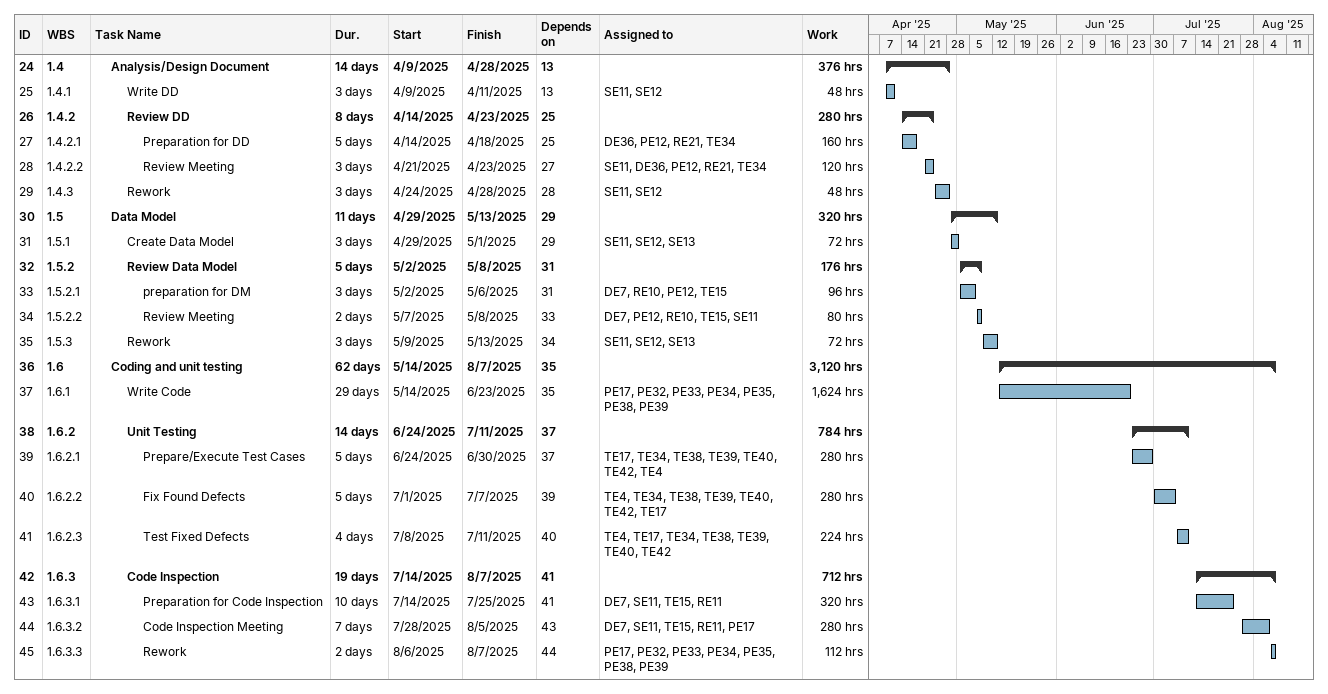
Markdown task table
| ID | WBS | Task | Duration | Start | Finish | Predecessors | Resources | Work (h) |
|---|---|---|---|---|---|---|---|---|
| 24 | 1.4 | **Analysis/Design Document** | 14d | 2025-04-09 | 2025-04-28 | 13 |  | 376 |
| 25 | 1.4.1 | Write DD | 3d | 2025-04-09 | 2025-04-11 | 13 | SE11, SE12 | 48 |
| 26 | 1.4.2 | **Review DD** | 8d | 2025-04-14 | 2025-04-23 | 25 |  | 280 |
| 27 | 1.4.2.1 | Preparation for DD | 5d | 2025-04-14 | 2025-04-18 | 25 | DE36, PE12, RE21, TE34 | 160 |
| 28 | 1.4.2.2 | Review Meeting | 3d | 2025-04-21 | 2025-04-23 | 27 | SE11, DE36, PE12, RE21, TE34 | 120 |
| 29 | 1.4.3 | Rework | 3d | 2025-04-24 | 2025-04-28 | 28 | SE11, SE12 | 48 |
| 30 | 1.5 | **Data Model** | 11d | 2025-04-29 | 2025-05-13 | 29 |  | 320 |
| 31 | 1.5.1 | Create Data Model | 3d | 2025-04-29 | 2025-05-01 | 29 | SE11, SE12, SE13 | 72 |
| 32 | 1.5.2 | **Review Data Model** | 5d | 2025-05-02 | 2025-05-08 | 31 |  | 176 |
| 33 | 1.5.2.1 | preparation for DM | 3d | 2025-05-02 | 2025-05-06 | 31 | DE7, RE10, PE12, TE15 | 96 |
| 34 | 1.5.2.2 | Review Meeting | 2d | 2025-05-07 | 2025-05-08 | 33 | DE7, PE12, RE10, TE15, SE11 | 80 |
| 35 | 1.5.3 | Rework | 3d | 2025-05-09 | 2025-05-13 | 34 | SE11, SE12, SE13 | 72 |
| 36 | 1.6 | **Coding and unit testing** | 62d | 2025-05-14 | 2025-08-07 | 35 |  | 3120 |
| 37 | 1.6.1 | Write Code | 29d | 2025-05-14 | 2025-06-23 | 35 | PE17, PE32, PE33, PE34, PE35, PE38, PE39 | 1624 |
| 38 | 1.6.2 | **Unit Testing** | 14d | 2025-06-24 | 2025-07-11 | 37 |  | 784 |
| 39 | 1.6.2.1 | Prepare/Execute Test Cases | 5d | 2025-06-24 | 2025-06-30 | 37 | TE17, TE34, TE38, TE39, TE40, TE42, TE4 | 280 |
| 40 | 1.6.2.2 | Fix Found Defects | 5d | 2025-07-01 | 2025-07-07 | 39 | TE4, TE34, TE38, TE39, TE40, TE42, TE17 | 280 |
| 41 | 1.6.2.3 | Test Fixed Defects | 4d | 2025-07-08 | 2025-07-11 | 40 | TE4, TE17, TE34, TE38, TE39, TE40, TE42 | 224 |
| 42 | 1.6.3 | **Code Inspection** | 19d | 2025-07-14 | 2025-08-07 | 41 |  | 712 |
| 43 | 1.6.3.1 | Preparation for Code Inspection | 10d | 2025-07-14 | 2025-07-25 | 41 | DE7, SE11, TE15, RE11 | 320 |
| 44 | 1.6.3.2 | Code Inspection Meeting | 7d | 2025-07-28 | 2025-08-05 | 43 | DE7, SE11, TE15, RE11, PE17 | 280 |
| 45 | 1.6.3.3 | Rework | 2d | 2025-08-06 | 2025-08-07 | 44 | PE17, PE32, PE33, PE34, PE35, PE38, PE39 | 112 |
